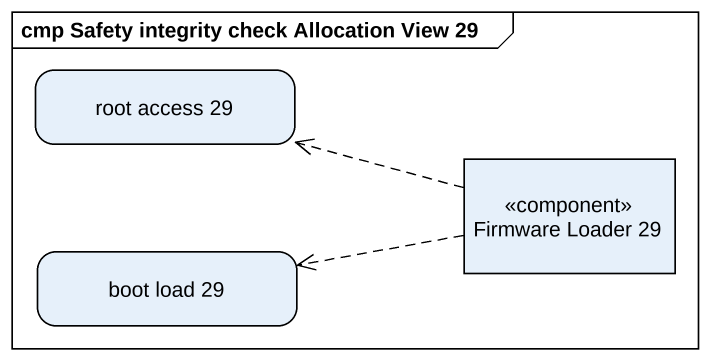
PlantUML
@startuml
mainframe cmp Safety integrity check Allocation View 29
hide empty description
state "root access 29" as root_access_29
state "Firmware Loader 29" as Firmware_Loader_29 <<component>>
state "boot load 29" as boot_load_29
Firmware_Loader_29 -left[dashed]-> root_access_29
Firmware_Loader_29 -left[dashed]-> boot_load_29
@enduml
